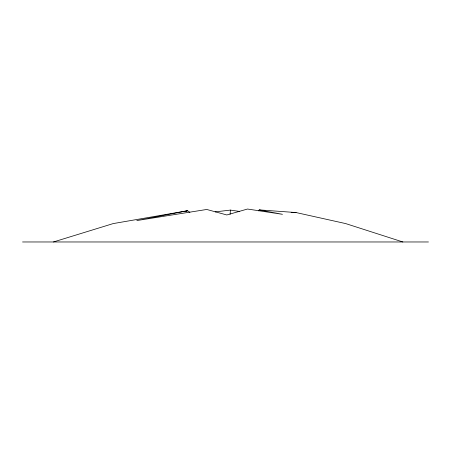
<?xml version="1.0" encoding="UTF-8"?>
<svg xmlns="http://www.w3.org/2000/svg" width="451" height="451" viewBox="0 0 451 451"><rect width="100%" height="100%" fill="white"/><g stroke="black" fill="none" stroke-linecap="round" stroke-linejoin="round"><path stroke-width="0.68" d="M230.1 214.304L230.416 210.093L239.402 211.418M258.276 210.882L259.28 209.901L296.082 212.551L345.68 223.589L402.839 241.967M53.46 241.967L113.184 223.589L187.61 210.73L189.865 212.37M184.312 211.728L187.61 210.73L136.8 220.567L206.761 209.467L226.814 214.964L247.498 209.033L282.444 214.31L259.28 209.901M215.166 211.891L230.416 210.093M22.55 241.967L428.45 241.967M291.166 212.393L296.082 212.551"/></g></svg>
